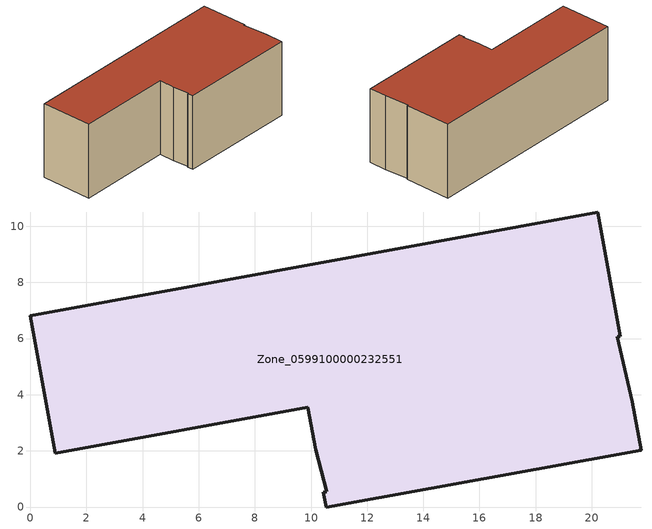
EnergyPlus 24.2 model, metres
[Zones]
Zone_0599100000232551
 floor ground (C_G): 0,6.81 20.21,10.51 21.02,6.08 20.91,6.06 21.44,3.76 21.76,2.02 10.54,0 10.44,0.53 10.55,0.55 10.17,2.05 9.89,3.56 0.89,1.91 z0
 wall outside (C_F): 20.21,10.51 0,6.81 0.89,1.91 9.89,3.56 10.17,2.05 10.55,0.55 10.44,0.53 10.54,0 21.76,2.02 21.44,3.76 20.91,6.06 21.02,6.08 20.21,10.51 z0:7.3
 roof outside (C_R): 10.17,2.05 10.55,0.55 10.44,0.53 10.54,0 21.76,2.02 21.44,3.76 20.91,6.06 21.02,6.08 20.21,10.51 0,6.81 0.89,1.91 9.89,3.56 z7.3
[BUILDING]
Pand.0599100000232551: North Axis=0; Terrain=City; Loads Convergence Tolerance Value=0.04; Temperature Convergence Tolerance Value=0.4; Solar Distribution=FullExterior; Maximum Number of Warmup Days=25; Minimum Number of Warmup Days=1
[Site:Location]
Rotterdam.The.Hague.AP_ZH_NLD Design_Conditions: Latitude=51.96; Longitude=4.45; Time Zone=1; Elevation=-4.5
[SITE:GROUNDTEMPERATURE:BUILDINGSURFACE]
18, 18, 18, 18, 18, 18, 18, 18, 18, 18, 18, 18
[MATERIAL] Thermal Absorptance=0.9; Solar Absorptance=0.7; Visible Absorptance=0.7
Name | Roughness | Thickness | Conductivity | Density | Specific Heat
G.D.1965 | MediumSmooth | 0.15 | 1 | 540 | 1210
F.D.1965 | Rough | 0.3 | 0.857143 | 1920 | 840
R.D.1965 | MediumRough | 0.2 | 0.08 | 1500 | 1000
[CONSTRUCTION]
C_G: G.D.1965
C_F: F.D.1965
C_R: R.D.1965
[ZONE]
Zone_0599100000232551: Type=1; Multiplier=1; Ceiling Height=Autocalculate; Volume=Autocalculate; Floor Area=autocalculate; Part of Total Floor Area=Yes
[ZONEINFILTRATION:DESIGNFLOWRATE]
Infil_Zone_0599100000232551: Zone or ZoneList or Space or SpaceList=Zone_0599100000232551; Schedule=AlwaysOn; Design Flow Rate Calculation Method=Flow/Area; Flow Rate per Floor Area=0.0042; Constant Term Coefficient=1; Temperature Term Coefficient=0; Velocity Term Coefficient=0; Velocity Squared Term Coefficient=0
[HVACTEMPLATE:ZONE:IDEALLOADSAIRSYSTEM]
Zone_0599100000232551: Maximum Heating Supply Air Temperature=50; Minimum Cooling Supply Air Temperature=13; Maximum Heating Supply Air Humidity Ratio=0.0156; Minimum Cooling Supply Air Humidity Ratio=0.0077; Heating Limit=NoLimit; Cooling Limit=NoLimit; Dehumidification Control Type=ConstantSensibleHeatRatio; Cooling Sensible Heat Ratio=0.7; Dehumidification Setpoint=60; Humidification Control Type=None; Humidification Setpoint=30; Outdoor Air Method=None; Outdoor Air Flow Rate per Person=0.00944; Outdoor Air Flow Rate per Zone Floor Area=0; Outdoor Air Flow Rate per Zone=0; Demand Controlled Ventilation Type=None; Outdoor Air Economizer Type=NoEconomizer; Heat Recovery Type=None; Sensible Heat Recovery Effectiveness=0.7; Latent Heat Recovery Effectiveness=0.65
[ZONECONTROL:THERMOSTAT]
ThermostatControl_Zone_0599100000232551: Zone or ZoneList=Zone_0599100000232551; Control Type Schedule=DualSetpointControlType; Control 1=Thermostat_Zone_0599100000232551; Temperature Difference Between Cutout And Setpoint=0
[THERMOSTATSETPOINT:DUALSETPOINT]
Thermostat_Zone_0599100000232551: Heating Setpoint Temperature Schedule=HeatingSetpoint_Zone_0599100000232551; Cooling Setpoint Temperature Schedule=CoolingSetpoint_Zone_0599100000232551
[SCHEDULE:COMPACT]
HeatingSetpoint_Zone_0599100000232551: Through: 12/31, For: AllDays, Until: 24:00, 21
CoolingSetpoint_Zone_0599100000232551: Through: 12/31, For: AllDays, Until: 24:00, 24
DualSetpointControlType: Through: 12/31, For: AllDays, Until: 24:00, 4
AlwaysOn: Through: 12/31, For: AllDays, Until: 24:00, 1
